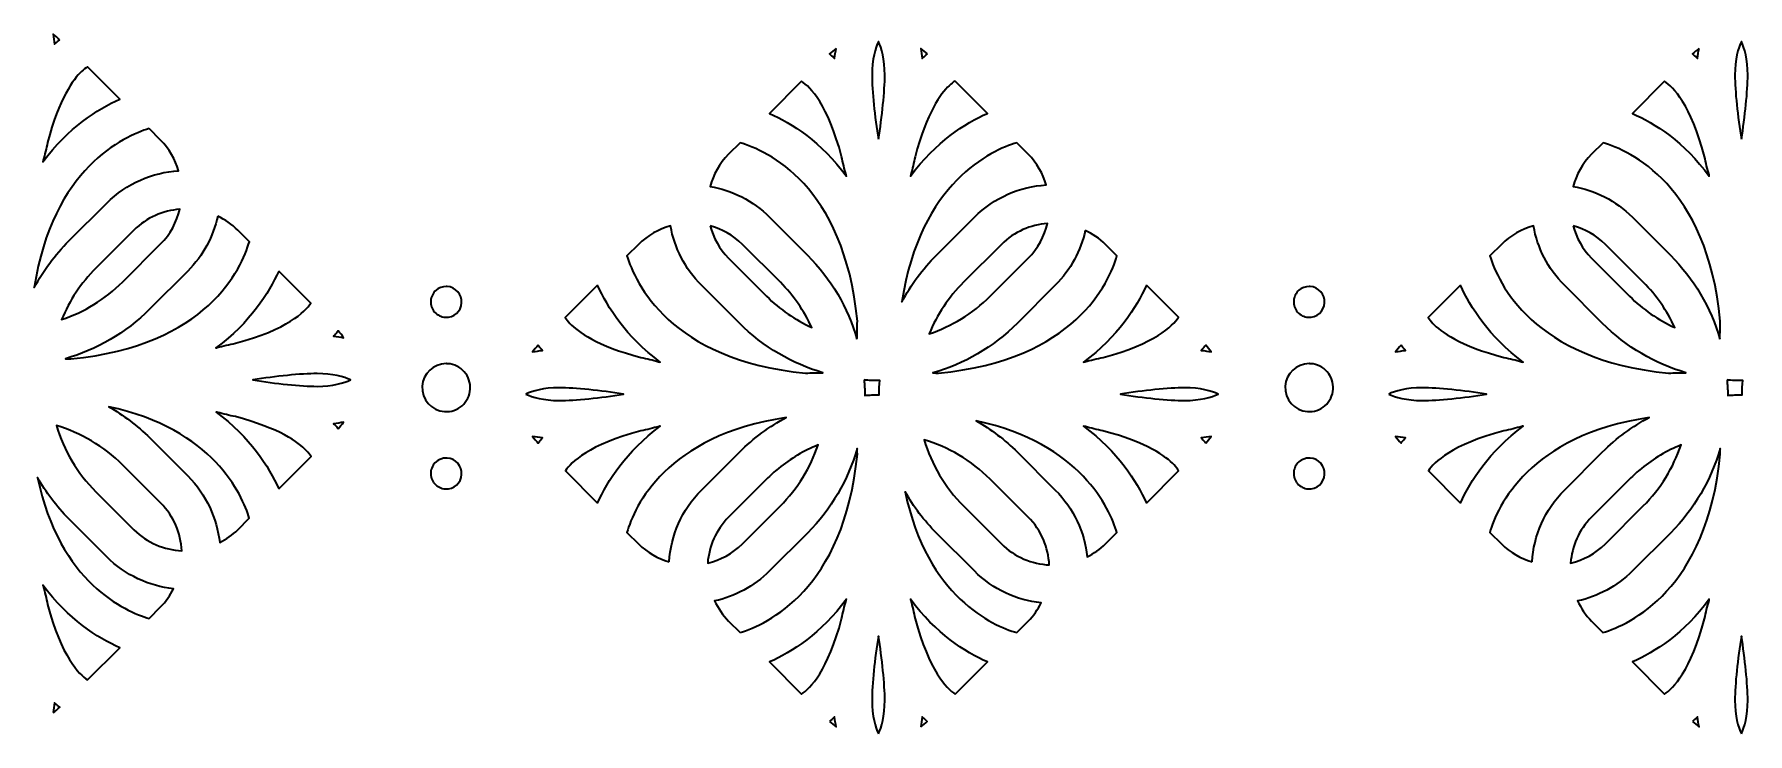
# Model space of a CAD drawing. Header units: millimetres. Extents: x 24 to 984, y -529 to -8.
# Drawn here: x 618.94 to 666.25, y -519.65 to -500.34 of the extents above; entities that cross this region are included whole.
import ezdxf

# ---------------------------------------------------------------- set-up
doc = ezdxf.new("R2010")
doc.units = ezdxf.units.MM
doc.header["$MEASUREMENT"] = 0
doc.layers.add('縫線連接點', color=7, linetype='Continuous', lineweight=0)

msp = doc.modelspace()

# ---------------------------------------------------------------- linework, layer by layer
at = {"layer": '縫線連接點', "color": 251, "lineweight": 35, "true_color": 0x606060}
for points, knots in [([(619.648, -500.488), (619.607, -500.521), (619.566, -500.552), (619.524, -500.592), (619.518, -500.598), (619.512, -500.605), (619.505, -500.611), (619.495, -500.516), (619.479, -500.424), (619.462, -500.335), (619.527, -500.381), (619.588, -500.434), (619.648, -500.488)], [0, 0, 0, 0, 1, 1, 1, 2, 2, 2, 3, 3, 3, 4, 4, 4, 4]), ([(641.081, -500.727), (641.063, -500.816), (641.048, -500.908), (641.038, -501.004), (641.031, -500.998), (641.025, -500.99), (641.019, -500.984), (640.977, -500.944), (640.936, -500.913), (640.895, -500.88), (640.955, -500.826), (641.016, -500.773), (641.081, -500.727)], [0, 0, 0, 0, 1, 1, 1, 2, 2, 2, 3, 3, 3, 4, 4, 4, 4]), ([(642.247, -503.236), (642.146, -502.616), (642.071, -501.902), (642.071, -501.46), (642.071, -501.033), (642.162, -500.711), (642.247, -500.538), (642.332, -500.711), (642.424, -501.033), (642.424, -501.46), (642.424, -501.902), (642.348, -502.616), (642.247, -503.236)], [0, 0, 0, 0, 1, 1, 1, 2, 2, 2, 3, 3, 3, 4, 4, 4, 4]), ([(643.599, -500.88), (643.558, -500.913), (643.517, -500.944), (643.475, -500.984), (643.469, -500.99), (643.463, -500.998), (643.457, -501.004), (643.446, -500.908), (643.431, -500.816), (643.414, -500.727), (643.479, -500.773), (643.539, -500.826), (643.599, -500.88)], [0, 0, 0, 0, 1, 1, 1, 2, 2, 2, 3, 3, 3, 4, 4, 4, 4]), ([(664.903, -500.727), (664.886, -500.816), (664.871, -500.908), (664.86, -501.004), (664.854, -500.998), (664.848, -500.99), (664.842, -500.984), (664.8, -500.944), (664.759, -500.913), (664.718, -500.88), (664.778, -500.826), (664.838, -500.773), (664.903, -500.727)], [0, 0, 0, 0, 1, 1, 1, 2, 2, 2, 3, 3, 3, 4, 4, 4, 4]), ([(666.07, -503.236), (665.968, -502.616), (665.893, -501.902), (665.893, -501.46), (665.893, -501.033), (665.985, -500.711), (666.07, -500.538), (666.155, -500.711), (666.246, -501.033), (666.246, -501.46), (666.246, -501.902), (666.171, -502.616), (666.07, -503.236)], [0, 0, 0, 0, 1, 1, 1, 2, 2, 2, 3, 3, 3, 4, 4, 4, 4]), ([(619.192, -503.812), (619.237, -503.656), (619.275, -503.493), (619.309, -503.326), (619.631, -502.106), (620.019, -501.58), (620.249, -501.363), (620.307, -501.308), (620.363, -501.268), (620.411, -501.236), (620.411, -501.236), (621.303, -502.128), (621.303, -502.128), (620.694, -502.401), (619.878, -502.915), (619.182, -503.859), (619.186, -503.843), (619.189, -503.827), (619.192, -503.812)], [0, 0, 0, 0, 1, 1, 1, 2, 2, 2, 3, 3, 3, 4, 4, 4, 5, 5, 5, 6, 6, 6, 6]), ([(640.126, -501.633), (640.369, -501.792), (640.851, -502.278), (641.233, -503.714), (641.268, -503.887), (641.308, -504.056), (641.354, -504.217), (641.357, -504.229), (641.36, -504.241), (641.362, -504.253), (640.667, -503.308), (639.85, -502.794), (639.24, -502.52), (639.24, -502.52), (640.126, -501.633), (640.126, -501.633)], [0, 0, 0, 0, 1, 1, 1, 2, 2, 2, 3, 3, 3, 4, 4, 4, 5, 5, 5, 5]), ([(643.144, -504.204), (643.188, -504.048), (643.227, -503.885), (643.26, -503.718), (643.582, -502.498), (643.97, -501.972), (644.201, -501.755), (644.259, -501.7), (644.314, -501.66), (644.362, -501.628), (644.362, -501.628), (645.255, -502.52), (645.255, -502.52), (644.645, -502.793), (643.829, -503.307), (643.134, -504.251), (643.137, -504.235), (643.14, -504.22), (643.144, -504.204)], [0, 0, 0, 0, 1, 1, 1, 2, 2, 2, 3, 3, 3, 4, 4, 4, 5, 5, 5, 6, 6, 6, 6]), ([(663.949, -501.633), (664.191, -501.792), (664.673, -502.278), (665.056, -503.714), (665.091, -503.887), (665.131, -504.056), (665.177, -504.217), (665.18, -504.229), (665.182, -504.241), (665.185, -504.253), (664.489, -503.308), (663.672, -502.794), (663.062, -502.52), (663.062, -502.52), (663.949, -501.633), (663.949, -501.633)], [0, 0, 0, 0, 1, 1, 1, 2, 2, 2, 3, 3, 3, 4, 4, 4, 5, 5, 5, 5]), ([(622.115, -502.94), (622.115, -502.94), (622.431, -503.256), (622.431, -503.256), (622.675, -503.5), (622.835, -503.794), (622.929, -504.104), (622.206, -504.15), (621.496, -504.446), (620.945, -504.997), (620.945, -504.997), (619.898, -506.044), (619.898, -506.044), (619.513, -506.429), (619.193, -506.864), (618.944, -507.333), (619.446, -504.028), (621.424, -503.148), (622.115, -502.94)], [0, 0, 0, 0, 1, 1, 1, 2, 2, 2, 3, 3, 3, 4, 4, 4, 5, 5, 5, 6, 6, 6, 6]), ([(641.656, -508.753), (641.405, -507.885), (640.942, -507.09), (640.288, -506.436), (640.288, -506.436), (639.242, -505.39), (639.242, -505.39), (638.778, -504.926), (638.203, -504.643), (637.602, -504.536), (637.693, -504.211), (637.857, -503.903), (638.112, -503.648), (638.112, -503.648), (638.429, -503.331), (638.429, -503.331), (639.161, -503.544), (641.309, -504.489), (641.666, -508.258), (641.662, -508.421), (641.658, -508.585), (641.656, -508.753)], [0, 0, 0, 0, 1, 1, 1, 2, 2, 2, 3, 3, 3, 4, 4, 4, 5, 5, 5, 6, 6, 6, 7, 7, 7, 7]), ([(646.067, -503.332), (646.067, -503.332), (646.383, -503.648), (646.383, -503.648), (646.627, -503.892), (646.786, -504.186), (646.88, -504.496), (646.157, -504.542), (645.447, -504.838), (644.896, -505.39), (644.896, -505.39), (643.85, -506.436), (643.85, -506.436), (643.464, -506.821), (643.144, -507.256), (642.895, -507.725), (643.398, -504.42), (645.375, -503.54), (646.067, -503.332)], [0, 0, 0, 0, 1, 1, 1, 2, 2, 2, 3, 3, 3, 4, 4, 4, 5, 5, 5, 6, 6, 6, 6]), ([(665.478, -508.753), (665.228, -507.885), (664.764, -507.09), (664.111, -506.436), (664.111, -506.436), (663.064, -505.39), (663.064, -505.39), (662.601, -504.926), (662.026, -504.643), (661.425, -504.536), (661.516, -504.211), (661.679, -503.903), (661.934, -503.648), (661.934, -503.648), (662.251, -503.331), (662.251, -503.331), (662.984, -503.544), (665.131, -504.489), (665.488, -508.258), (665.484, -508.421), (665.48, -508.585), (665.478, -508.753)], [0, 0, 0, 0, 1, 1, 1, 2, 2, 2, 3, 3, 3, 4, 4, 4, 5, 5, 5, 6, 6, 6, 7, 7, 7, 7]), ([(622.431, -506.127), (622.431, -506.127), (621.385, -507.174), (621.385, -507.174), (620.894, -507.664), (620.314, -508.008), (619.698, -508.216), (619.914, -507.689), (620.233, -507.205), (620.647, -506.792), (620.647, -506.792), (621.693, -505.746), (621.693, -505.746), (622.046, -505.393), (622.499, -505.206), (622.961, -505.168), (622.877, -505.519), (622.705, -505.854), (622.431, -506.127)], [0, 0, 0, 0, 1, 1, 1, 2, 2, 2, 3, 3, 3, 4, 4, 4, 5, 5, 5, 6, 6, 6, 6]), ([(624.007, -505.36), (624.208, -505.457), (624.398, -505.58), (624.564, -505.746), (624.564, -505.746), (624.882, -506.063), (624.882, -506.063), (624.669, -506.795), (623.724, -508.943), (619.954, -509.3), (619.903, -509.298), (619.854, -509.297), (619.802, -509.295), (620.656, -509.05), (621.461, -508.593), (622.133, -507.922), (622.133, -507.922), (623.18, -506.876), (623.18, -506.876), (623.611, -506.444), (623.885, -505.916), (624.007, -505.36)], [0, 0, 0, 0, 1, 1, 1, 2, 2, 2, 3, 3, 3, 4, 4, 4, 5, 5, 5, 6, 6, 6, 7, 7, 7, 7]), ([(635.622, -506.138), (635.877, -505.883), (636.186, -505.719), (636.51, -505.629), (636.617, -506.229), (636.9, -506.805), (637.363, -507.268), (637.363, -507.268), (638.41, -508.314), (638.41, -508.314), (639.075, -508.979), (639.872, -509.435), (640.717, -509.682), (640.554, -509.684), (640.395, -509.688), (640.237, -509.692), (636.487, -509.333), (635.525, -507.181), (635.306, -506.454), (635.306, -506.454), (635.622, -506.138), (635.622, -506.138)], [0, 0, 0, 0, 1, 1, 1, 2, 2, 2, 3, 3, 3, 4, 4, 4, 5, 5, 5, 6, 6, 6, 7, 7, 7, 7]), ([(637.601, -505.627), (637.927, -505.718), (638.238, -505.882), (638.493, -506.138), (638.493, -506.138), (639.54, -507.184), (639.54, -507.184), (639.906, -507.551), (640.195, -507.975), (640.407, -508.434), (639.955, -508.224), (639.53, -507.938), (639.158, -507.566), (639.158, -507.566), (638.112, -506.519), (638.112, -506.519), (637.856, -506.264), (637.692, -505.953), (637.601, -505.627)], [0, 0, 0, 0, 1, 1, 1, 2, 2, 2, 3, 3, 3, 4, 4, 4, 5, 5, 5, 6, 6, 6, 6]), ([(646.383, -506.519), (646.383, -506.519), (645.336, -507.566), (645.336, -507.566), (644.846, -508.056), (644.266, -508.4), (643.649, -508.608), (643.865, -508.081), (644.185, -507.597), (644.598, -507.184), (644.598, -507.184), (645.644, -506.138), (645.644, -506.138), (645.997, -505.785), (646.45, -505.598), (646.913, -505.56), (646.828, -505.911), (646.656, -506.246), (646.383, -506.519)], [0, 0, 0, 0, 1, 1, 1, 2, 2, 2, 3, 3, 3, 4, 4, 4, 5, 5, 5, 6, 6, 6, 6]), ([(659.445, -506.138), (659.7, -505.883), (660.008, -505.719), (660.333, -505.629), (660.44, -506.229), (660.723, -506.805), (661.186, -507.268), (661.186, -507.268), (662.232, -508.314), (662.232, -508.314), (662.898, -508.979), (663.694, -509.435), (664.539, -509.682), (664.377, -509.684), (664.218, -509.688), (664.06, -509.692), (660.31, -509.333), (659.347, -507.181), (659.129, -506.454), (659.129, -506.454), (659.445, -506.138), (659.445, -506.138)], [0, 0, 0, 0, 1, 1, 1, 2, 2, 2, 3, 3, 3, 4, 4, 4, 5, 5, 5, 6, 6, 6, 7, 7, 7, 7]), ([(661.424, -505.627), (661.75, -505.718), (662.06, -505.882), (662.316, -506.138), (662.316, -506.138), (663.362, -507.184), (663.362, -507.184), (663.729, -507.551), (664.018, -507.975), (664.23, -508.434), (663.778, -508.224), (663.353, -507.938), (662.981, -507.566), (662.981, -507.566), (661.934, -506.519), (661.934, -506.519), (661.678, -506.264), (661.514, -505.953), (661.424, -505.627)], [0, 0, 0, 0, 1, 1, 1, 2, 2, 2, 3, 3, 3, 4, 4, 4, 5, 5, 5, 6, 6, 6, 6]), ([(647.958, -505.752), (648.159, -505.849), (648.35, -505.972), (648.516, -506.138), (648.516, -506.138), (648.833, -506.455), (648.833, -506.455), (648.62, -507.187), (647.675, -509.335), (643.906, -509.692), (643.855, -509.691), (643.805, -509.689), (643.754, -509.687), (644.607, -509.442), (645.413, -508.985), (646.084, -508.314), (646.084, -508.314), (647.131, -507.268), (647.131, -507.268), (647.562, -506.836), (647.836, -506.308), (647.958, -505.752)], [0, 0, 0, 0, 1, 1, 1, 2, 2, 2, 3, 3, 3, 4, 4, 4, 5, 5, 5, 6, 6, 6, 7, 7, 7, 7]), ([(625.692, -506.873), (625.692, -506.873), (626.579, -507.76), (626.579, -507.76), (626.421, -508.002), (625.935, -508.485), (624.498, -508.868), (624.325, -508.902), (624.156, -508.942), (623.995, -508.988), (623.983, -508.991), (623.972, -508.994), (623.959, -508.996), (624.905, -508.301), (625.419, -507.484), (625.692, -506.873)], [0, 0, 0, 0, 1, 1, 1, 2, 2, 2, 3, 3, 3, 4, 4, 4, 5, 5, 5, 5]), ([(630.035, -507.405), (630.113, -507.336), (630.212, -507.299), (630.315, -507.299), (630.325, -507.299), (630.334, -507.299), (630.344, -507.3), (630.578, -507.316), (630.756, -507.519), (630.741, -507.753), (630.726, -507.987), (630.529, -508.165), (630.288, -508.151), (630.174, -508.143), (630.071, -508.092), (629.996, -508.006), (629.921, -507.921), (629.883, -507.811), (629.891, -507.698), (629.898, -507.584), (629.949, -507.48), (630.035, -507.405)], [0, 0, 0, 0, 1, 1, 1, 2, 2, 2, 3, 3, 3, 4, 4, 4, 5, 5, 5, 6, 6, 6, 7, 7, 7, 7]), ([(634.494, -507.266), (634.767, -507.875), (635.281, -508.691), (636.225, -509.387), (636.209, -509.383), (636.193, -509.38), (636.178, -509.377), (636.022, -509.332), (635.859, -509.294), (635.692, -509.26), (634.472, -508.938), (633.946, -508.55), (633.729, -508.32), (633.674, -508.262), (633.633, -508.206), (633.602, -508.158), (633.602, -508.158), (634.494, -507.266), (634.494, -507.266)], [0, 0, 0, 0, 1, 1, 1, 2, 2, 2, 3, 3, 3, 4, 4, 4, 5, 5, 5, 6, 6, 6, 6]), ([(649.644, -507.266), (649.644, -507.266), (650.531, -508.152), (650.531, -508.152), (650.372, -508.394), (649.887, -508.877), (648.45, -509.26), (648.277, -509.294), (648.107, -509.334), (647.947, -509.38), (647.934, -509.383), (647.923, -509.386), (647.911, -509.388), (648.856, -508.693), (649.37, -507.876), (649.644, -507.266)], [0, 0, 0, 0, 1, 1, 1, 2, 2, 2, 3, 3, 3, 4, 4, 4, 5, 5, 5, 5]), ([(653.858, -507.405), (653.936, -507.336), (654.034, -507.299), (654.138, -507.299), (654.147, -507.299), (654.157, -507.299), (654.166, -507.3), (654.401, -507.316), (654.579, -507.519), (654.564, -507.753), (654.548, -507.987), (654.351, -508.165), (654.111, -508.151), (653.997, -508.143), (653.893, -508.092), (653.818, -508.006), (653.743, -507.921), (653.706, -507.811), (653.713, -507.698), (653.721, -507.584), (653.772, -507.48), (653.858, -507.405)], [0, 0, 0, 0, 1, 1, 1, 2, 2, 2, 3, 3, 3, 4, 4, 4, 5, 5, 5, 6, 6, 6, 7, 7, 7, 7]), ([(658.316, -507.266), (658.59, -507.875), (659.104, -508.691), (660.047, -509.387), (660.032, -509.383), (660.016, -509.38), (660.001, -509.377), (659.845, -509.332), (659.681, -509.294), (659.514, -509.26), (658.295, -508.938), (657.768, -508.55), (657.551, -508.32), (657.496, -508.262), (657.456, -508.206), (657.424, -508.158), (657.424, -508.158), (658.316, -507.266), (658.316, -507.266)], [0, 0, 0, 0, 1, 1, 1, 2, 2, 2, 3, 3, 3, 4, 4, 4, 5, 5, 5, 6, 6, 6, 6]), ([(627.229, -508.653), (627.268, -508.611), (627.299, -508.57), (627.333, -508.529), (627.387, -508.589), (627.439, -508.65), (627.484, -508.715), (627.395, -508.697), (627.304, -508.682), (627.209, -508.672), (627.215, -508.665), (627.222, -508.659), (627.229, -508.653)], [0, 0, 0, 0, 1, 1, 1, 2, 2, 2, 3, 3, 3, 4, 4, 4, 4]), ([(632.854, -508.921), (632.887, -508.962), (632.918, -509.003), (632.958, -509.045), (632.964, -509.051), (632.971, -509.057), (632.978, -509.064), (632.882, -509.074), (632.791, -509.089), (632.702, -509.107), (632.748, -509.042), (632.8, -508.981), (632.854, -508.921)], [0, 0, 0, 0, 1, 1, 1, 2, 2, 2, 3, 3, 3, 4, 4, 4, 4]), ([(651.18, -509.045), (651.219, -509.003), (651.251, -508.962), (651.284, -508.921), (651.338, -508.981), (651.39, -509.042), (651.436, -509.107), (651.347, -509.089), (651.256, -509.074), (651.16, -509.064), (651.166, -509.057), (651.174, -509.051), (651.18, -509.045)], [0, 0, 0, 0, 1, 1, 1, 2, 2, 2, 3, 3, 3, 4, 4, 4, 4]), ([(656.676, -508.921), (656.709, -508.962), (656.741, -509.003), (656.78, -509.045), (656.786, -509.051), (656.794, -509.057), (656.8, -509.064), (656.705, -509.074), (656.614, -509.089), (656.525, -509.107), (656.57, -509.042), (656.622, -508.981), (656.676, -508.921)], [0, 0, 0, 0, 1, 1, 1, 2, 2, 2, 3, 3, 3, 4, 4, 4, 4]), ([(630.753, -510.593), (630.62, -510.71), (630.448, -510.769), (630.273, -510.756), (629.908, -510.733), (629.631, -510.416), (629.654, -510.051), (629.677, -509.701), (629.969, -509.432), (630.316, -509.432), (630.33, -509.432), (630.345, -509.432), (630.359, -509.433), (630.536, -509.444), (630.697, -509.524), (630.814, -509.657), (630.931, -509.79), (630.989, -509.961), (630.978, -510.138), (630.966, -510.315), (630.887, -510.476), (630.753, -510.593)], [0, 0, 0, 0, 1, 1, 1, 2, 2, 2, 3, 3, 3, 4, 4, 4, 5, 5, 5, 6, 6, 6, 7, 7, 7, 7]), ([(654.576, -510.593), (654.443, -510.71), (654.271, -510.769), (654.096, -510.756), (653.731, -510.733), (653.453, -510.416), (653.477, -510.051), (653.5, -509.701), (653.792, -509.432), (654.138, -509.432), (654.153, -509.432), (654.167, -509.432), (654.182, -509.433), (654.359, -509.444), (654.52, -509.524), (654.637, -509.657), (654.754, -509.79), (654.812, -509.961), (654.8, -510.138), (654.789, -510.315), (654.709, -510.476), (654.576, -510.593)], [0, 0, 0, 0, 1, 1, 1, 2, 2, 2, 3, 3, 3, 4, 4, 4, 5, 5, 5, 6, 6, 6, 7, 7, 7, 7]), ([(626.752, -510.058), (626.31, -510.058), (625.597, -509.983), (624.976, -509.881), (625.597, -509.78), (626.31, -509.705), (626.752, -509.705), (627.179, -509.705), (627.501, -509.796), (627.674, -509.881), (627.501, -509.966), (627.179, -510.058), (626.752, -510.058)], [0, 0, 0, 0, 1, 1, 1, 2, 2, 2, 3, 3, 3, 4, 4, 4, 4]), ([(641.853, -509.882), (641.984, -509.892), (642.115, -509.901), (642.247, -509.901), (642.259, -509.901), (642.272, -509.899), (642.284, -509.899), (642.276, -510.023), (642.266, -510.148), (642.266, -510.273), (642.266, -510.279), (642.267, -510.284), (642.267, -510.29), (642.134, -510.289), (642.002, -510.298), (641.87, -510.307), (641.87, -510.295), (641.872, -510.284), (641.872, -510.273), (641.872, -510.142), (641.862, -510.012), (641.853, -509.882)], [0, 0, 0, 0, 1, 1, 1, 2, 2, 2, 3, 3, 3, 4, 4, 4, 5, 5, 5, 6, 6, 6, 7, 7, 7, 7]), ([(665.675, -509.882), (665.807, -509.892), (665.938, -509.901), (666.069, -509.901), (666.082, -509.901), (666.094, -509.899), (666.107, -509.899), (666.098, -510.023), (666.089, -510.148), (666.089, -510.273), (666.089, -510.279), (666.089, -510.284), (666.089, -510.29), (665.957, -510.289), (665.825, -510.298), (665.693, -510.307), (665.693, -510.295), (665.694, -510.284), (665.694, -510.273), (665.694, -510.142), (665.684, -510.012), (665.675, -509.882)], [0, 0, 0, 0, 1, 1, 1, 2, 2, 2, 3, 3, 3, 4, 4, 4, 5, 5, 5, 6, 6, 6, 7, 7, 7, 7]), ([(632.512, -510.273), (632.685, -510.189), (633.007, -510.097), (633.434, -510.097), (633.876, -510.097), (634.589, -510.172), (635.21, -510.273), (634.589, -510.375), (633.876, -510.45), (633.434, -510.45), (633.007, -510.45), (632.685, -510.358), (632.512, -510.273)], [0, 0, 0, 0, 1, 1, 1, 2, 2, 2, 3, 3, 3, 4, 4, 4, 4]), ([(650.703, -510.45), (650.262, -510.45), (649.548, -510.375), (648.928, -510.273), (649.548, -510.172), (650.262, -510.097), (650.703, -510.097), (651.131, -510.097), (651.453, -510.189), (651.626, -510.273), (651.453, -510.358), (651.131, -510.45), (650.703, -510.45)], [0, 0, 0, 0, 1, 1, 1, 2, 2, 2, 3, 3, 3, 4, 4, 4, 4]), ([(656.335, -510.273), (656.508, -510.189), (656.83, -510.097), (657.257, -510.097), (657.699, -510.097), (658.412, -510.172), (659.032, -510.273), (658.412, -510.375), (657.699, -510.45), (657.257, -510.45), (656.83, -510.45), (656.508, -510.358), (656.335, -510.273)], [0, 0, 0, 0, 1, 1, 1, 2, 2, 2, 3, 3, 3, 4, 4, 4, 4]), ([(624.564, -514.017), (624.414, -514.167), (624.242, -514.28), (624.062, -514.373), (623.988, -513.699), (623.695, -513.046), (623.18, -512.53), (623.18, -512.53), (622.133, -511.484), (622.133, -511.484), (621.787, -511.138), (621.403, -510.854), (620.998, -510.621), (623.885, -511.239), (624.684, -513.047), (624.88, -513.701), (624.88, -513.701), (624.564, -514.017), (624.564, -514.017)], [0, 0, 0, 0, 1, 1, 1, 2, 2, 2, 3, 3, 3, 4, 4, 4, 5, 5, 5, 6, 6, 6, 6]), ([(625.692, -512.889), (625.419, -512.279), (624.905, -511.463), (623.962, -510.768), (623.977, -510.771), (623.993, -510.774), (624.008, -510.778), (624.164, -510.822), (624.327, -510.861), (624.495, -510.894), (625.714, -511.217), (626.241, -511.604), (626.458, -511.835), (626.512, -511.893), (626.553, -511.948), (626.585, -511.997), (626.585, -511.997), (625.692, -512.889), (625.692, -512.889)], [0, 0, 0, 0, 1, 1, 1, 2, 2, 2, 3, 3, 3, 4, 4, 4, 5, 5, 5, 6, 6, 6, 6]), ([(621.693, -514.017), (621.693, -514.017), (620.647, -512.97), (620.647, -512.97), (620.129, -512.453), (619.759, -511.825), (619.555, -511.14), (620.225, -511.34), (620.856, -511.704), (621.385, -512.232), (621.385, -512.232), (622.431, -513.278), (622.431, -513.278), (622.798, -513.645), (622.987, -514.118), (623.014, -514.599), (622.533, -514.572), (622.059, -514.383), (621.693, -514.017)], [0, 0, 0, 0, 1, 1, 1, 2, 2, 2, 3, 3, 3, 4, 4, 4, 5, 5, 5, 6, 6, 6, 6]), ([(627.333, -511.233), (627.299, -511.192), (627.268, -511.151), (627.229, -511.109), (627.222, -511.103), (627.215, -511.097), (627.209, -511.091), (627.304, -511.08), (627.395, -511.065), (627.484, -511.048), (627.438, -511.112), (627.386, -511.173), (627.333, -511.233)], [0, 0, 0, 0, 1, 1, 1, 2, 2, 2, 3, 3, 3, 4, 4, 4, 4]), ([(634.494, -513.281), (634.494, -513.281), (633.607, -512.394), (633.607, -512.394), (633.766, -512.152), (634.251, -511.67), (635.688, -511.287), (635.861, -511.252), (636.03, -511.212), (636.191, -511.166), (636.203, -511.163), (636.215, -511.161), (636.227, -511.158), (635.282, -511.854), (634.768, -512.671), (634.494, -513.281)], [0, 0, 0, 0, 1, 1, 1, 2, 2, 2, 3, 3, 3, 4, 4, 4, 5, 5, 5, 5]), ([(636.47, -514.906), (636.16, -514.813), (635.866, -514.653), (635.622, -514.409), (635.622, -514.409), (635.305, -514.091), (635.305, -514.091), (635.507, -513.395), (636.373, -511.417), (639.705, -510.919), (639.239, -511.166), (638.801, -511.484), (638.41, -511.876), (638.41, -511.876), (637.363, -512.922), (637.363, -512.922), (636.812, -513.474), (636.516, -514.183), (636.47, -514.906)], [0, 0, 0, 0, 1, 1, 1, 2, 2, 2, 3, 3, 3, 4, 4, 4, 5, 5, 5, 6, 6, 6, 6]), ([(648.516, -514.409), (648.365, -514.559), (648.193, -514.672), (648.013, -514.765), (647.939, -514.091), (647.646, -513.438), (647.131, -512.922), (647.131, -512.922), (646.084, -511.876), (646.084, -511.876), (645.738, -511.53), (645.354, -511.246), (644.949, -511.013), (647.836, -511.631), (648.635, -513.439), (648.832, -514.093), (648.832, -514.093), (648.516, -514.409), (648.516, -514.409)], [0, 0, 0, 0, 1, 1, 1, 2, 2, 2, 3, 3, 3, 4, 4, 4, 5, 5, 5, 6, 6, 6, 6]), ([(649.644, -513.281), (649.37, -512.671), (648.857, -511.855), (647.913, -511.16), (647.929, -511.163), (647.944, -511.166), (647.96, -511.17), (648.115, -511.214), (648.279, -511.253), (648.446, -511.286), (649.666, -511.609), (650.192, -511.996), (650.409, -512.227), (650.464, -512.285), (650.504, -512.341), (650.536, -512.389), (650.536, -512.389), (649.644, -513.281), (649.644, -513.281)], [0, 0, 0, 0, 1, 1, 1, 2, 2, 2, 3, 3, 3, 4, 4, 4, 5, 5, 5, 6, 6, 6, 6]), ([(658.317, -513.281), (658.317, -513.281), (657.43, -512.394), (657.43, -512.394), (657.588, -512.152), (658.074, -511.67), (659.511, -511.287), (659.684, -511.252), (659.853, -511.212), (660.014, -511.166), (660.026, -511.163), (660.037, -511.161), (660.05, -511.158), (659.104, -511.854), (658.59, -512.671), (658.317, -513.281)], [0, 0, 0, 0, 1, 1, 1, 2, 2, 2, 3, 3, 3, 4, 4, 4, 5, 5, 5, 5]), ([(660.292, -514.906), (659.983, -514.813), (659.689, -514.653), (659.445, -514.409), (659.445, -514.409), (659.127, -514.091), (659.127, -514.091), (659.33, -513.395), (660.196, -511.417), (663.528, -510.919), (663.062, -511.166), (662.624, -511.484), (662.232, -511.876), (662.232, -511.876), (661.186, -512.922), (661.186, -512.922), (660.635, -513.474), (660.339, -514.183), (660.292, -514.906)], [0, 0, 0, 0, 1, 1, 1, 2, 2, 2, 3, 3, 3, 4, 4, 4, 5, 5, 5, 6, 6, 6, 6]), ([(632.958, -511.501), (632.918, -511.543), (632.887, -511.584), (632.854, -511.625), (632.8, -511.565), (632.748, -511.504), (632.702, -511.44), (632.791, -511.457), (632.882, -511.472), (632.978, -511.483), (632.971, -511.489), (632.964, -511.495), (632.958, -511.501)], [0, 0, 0, 0, 1, 1, 1, 2, 2, 2, 3, 3, 3, 4, 4, 4, 4]), ([(638.112, -513.67), (638.112, -513.67), (639.158, -512.624), (639.158, -512.624), (639.264, -512.518), (639.375, -512.418), (639.489, -512.325), (639.826, -512.05), (640.195, -511.835), (640.582, -511.676), (640.37, -512.305), (640.02, -512.881), (639.54, -513.362), (639.54, -513.362), (638.493, -514.409), (638.493, -514.409), (638.22, -514.682), (637.885, -514.855), (637.534, -514.939), (637.572, -514.476), (637.759, -514.024), (638.112, -513.67)], [0, 0, 0, 0, 1, 1, 1, 2, 2, 2, 3, 3, 3, 4, 4, 4, 5, 5, 5, 6, 6, 6, 7, 7, 7, 7]), ([(638.427, -516.858), (638.427, -516.858), (638.112, -516.542), (638.112, -516.542), (637.946, -516.376), (637.823, -516.185), (637.726, -515.984), (638.282, -515.862), (638.81, -515.588), (639.242, -515.157), (639.242, -515.157), (640.288, -514.11), (640.288, -514.11), (640.947, -513.451), (641.412, -512.648), (641.661, -511.771), (641.662, -511.824), (641.664, -511.875), (641.666, -511.927), (641.307, -515.677), (639.155, -516.639), (638.427, -516.858)], [0, 0, 0, 0, 1, 1, 1, 2, 2, 2, 3, 3, 3, 4, 4, 4, 5, 5, 5, 6, 6, 6, 7, 7, 7, 7]), ([(645.644, -514.409), (645.644, -514.409), (644.598, -513.362), (644.598, -513.362), (644.081, -512.845), (643.71, -512.218), (643.507, -511.532), (644.177, -511.732), (644.808, -512.096), (645.336, -512.624), (645.336, -512.624), (646.383, -513.67), (646.383, -513.67), (646.749, -514.037), (646.938, -514.51), (646.965, -514.991), (646.484, -514.964), (646.011, -514.775), (645.644, -514.409)], [0, 0, 0, 0, 1, 1, 1, 2, 2, 2, 3, 3, 3, 4, 4, 4, 5, 5, 5, 6, 6, 6, 6]), ([(651.284, -511.625), (651.251, -511.584), (651.219, -511.543), (651.18, -511.501), (651.174, -511.495), (651.166, -511.489), (651.16, -511.483), (651.255, -511.472), (651.346, -511.457), (651.435, -511.44), (651.39, -511.504), (651.338, -511.565), (651.284, -511.625)], [0, 0, 0, 0, 1, 1, 1, 2, 2, 2, 3, 3, 3, 4, 4, 4, 4]), ([(656.78, -511.501), (656.741, -511.543), (656.71, -511.584), (656.676, -511.625), (656.622, -511.565), (656.57, -511.504), (656.525, -511.44), (656.614, -511.457), (656.705, -511.472), (656.8, -511.483), (656.794, -511.489), (656.786, -511.495), (656.78, -511.501)], [0, 0, 0, 0, 1, 1, 1, 2, 2, 2, 3, 3, 3, 4, 4, 4, 4]), ([(661.934, -513.67), (661.934, -513.67), (662.981, -512.624), (662.981, -512.624), (663.087, -512.518), (663.198, -512.418), (663.312, -512.325), (663.649, -512.05), (664.017, -511.835), (664.404, -511.676), (664.193, -512.305), (663.843, -512.881), (663.362, -513.362), (663.362, -513.362), (662.316, -514.409), (662.316, -514.409), (662.042, -514.682), (661.708, -514.855), (661.357, -514.939), (661.395, -514.476), (661.581, -514.024), (661.934, -513.67)], [0, 0, 0, 0, 1, 1, 1, 2, 2, 2, 3, 3, 3, 4, 4, 4, 5, 5, 5, 6, 6, 6, 7, 7, 7, 7]), ([(662.25, -516.858), (662.25, -516.858), (661.934, -516.542), (661.934, -516.542), (661.768, -516.376), (661.645, -516.185), (661.549, -515.984), (662.104, -515.862), (662.633, -515.588), (663.064, -515.157), (663.064, -515.157), (664.111, -514.11), (664.111, -514.11), (664.77, -513.451), (665.235, -512.648), (665.484, -511.771), (665.485, -511.824), (665.487, -511.875), (665.488, -511.927), (665.13, -515.677), (662.977, -516.639), (662.25, -516.858)], [0, 0, 0, 0, 1, 1, 1, 2, 2, 2, 3, 3, 3, 4, 4, 4, 5, 5, 5, 6, 6, 6, 7, 7, 7, 7]), ([(630.288, -512.889), (630.174, -512.882), (630.071, -512.831), (629.996, -512.745), (629.921, -512.659), (629.883, -512.55), (629.891, -512.436), (629.898, -512.322), (629.949, -512.219), (630.035, -512.144), (630.113, -512.075), (630.212, -512.038), (630.315, -512.038), (630.325, -512.038), (630.334, -512.038), (630.344, -512.039), (630.578, -512.054), (630.756, -512.257), (630.741, -512.492), (630.726, -512.726), (630.529, -512.906), (630.288, -512.889)], [0, 0, 0, 0, 1, 1, 1, 2, 2, 2, 3, 3, 3, 4, 4, 4, 5, 5, 5, 6, 6, 6, 7, 7, 7, 7]), ([(654.111, -512.889), (653.997, -512.882), (653.893, -512.831), (653.818, -512.745), (653.743, -512.659), (653.706, -512.55), (653.713, -512.436), (653.721, -512.322), (653.772, -512.219), (653.858, -512.144), (653.936, -512.075), (654.034, -512.038), (654.138, -512.038), (654.147, -512.038), (654.157, -512.038), (654.166, -512.039), (654.401, -512.054), (654.579, -512.257), (654.564, -512.492), (654.548, -512.726), (654.351, -512.906), (654.111, -512.889)], [0, 0, 0, 0, 1, 1, 1, 2, 2, 2, 3, 3, 3, 4, 4, 4, 5, 5, 5, 6, 6, 6, 7, 7, 7, 7]), ([(622.431, -516.15), (622.431, -516.15), (622.114, -516.467), (622.114, -516.467), (621.454, -516.275), (619.645, -515.49), (619.032, -512.578), (619.268, -512.99), (619.555, -513.375), (619.898, -513.718), (619.898, -513.718), (620.945, -514.765), (620.945, -514.765), (621.46, -515.28), (622.114, -515.573), (622.788, -515.647), (622.694, -515.827), (622.582, -515.999), (622.431, -516.15)], [0, 0, 0, 0, 1, 1, 1, 2, 2, 2, 3, 3, 3, 4, 4, 4, 5, 5, 5, 6, 6, 6, 6]), ([(646.383, -516.542), (646.383, -516.542), (646.065, -516.859), (646.065, -516.859), (645.406, -516.667), (643.597, -515.882), (642.983, -512.97), (643.219, -513.382), (643.506, -513.767), (643.85, -514.11), (643.85, -514.11), (644.896, -515.157), (644.896, -515.157), (645.411, -515.672), (646.065, -515.965), (646.739, -516.039), (646.646, -516.219), (646.533, -516.391), (646.383, -516.542)], [0, 0, 0, 0, 1, 1, 1, 2, 2, 2, 3, 3, 3, 4, 4, 4, 5, 5, 5, 6, 6, 6, 6]), ([(620.417, -518.165), (620.174, -518.006), (619.692, -517.52), (619.309, -516.084), (619.275, -515.911), (619.235, -515.741), (619.189, -515.581), (619.186, -515.569), (619.183, -515.557), (619.181, -515.545), (619.876, -516.49), (620.693, -517.004), (621.303, -517.278), (621.303, -517.278), (620.417, -518.165), (620.417, -518.165)], [0, 0, 0, 0, 1, 1, 1, 2, 2, 2, 3, 3, 3, 4, 4, 4, 5, 5, 5, 5]), ([(641.354, -515.973), (641.308, -516.133), (641.268, -516.303), (641.233, -516.476), (640.85, -517.913), (640.368, -518.398), (640.126, -518.557), (640.126, -518.557), (639.24, -517.67), (639.24, -517.67), (639.85, -517.396), (640.667, -516.882), (641.362, -515.937), (641.36, -515.949), (641.357, -515.961), (641.354, -515.973)], [0, 0, 0, 0, 1, 1, 1, 2, 2, 2, 3, 3, 3, 4, 4, 4, 5, 5, 5, 5]), ([(644.368, -518.557), (644.126, -518.398), (643.644, -517.912), (643.261, -516.476), (643.226, -516.303), (643.186, -516.133), (643.14, -515.973), (643.137, -515.961), (643.135, -515.949), (643.132, -515.937), (643.828, -516.882), (644.645, -517.396), (645.255, -517.67), (645.255, -517.67), (644.368, -518.557), (644.368, -518.557)], [0, 0, 0, 0, 1, 1, 1, 2, 2, 2, 3, 3, 3, 4, 4, 4, 5, 5, 5, 5]), ([(665.177, -515.973), (665.131, -516.133), (665.091, -516.303), (665.056, -516.476), (664.673, -517.913), (664.191, -518.398), (663.949, -518.557), (663.949, -518.557), (663.062, -517.67), (663.062, -517.67), (663.672, -517.396), (664.489, -516.882), (665.185, -515.937), (665.182, -515.949), (665.18, -515.961), (665.177, -515.973)], [0, 0, 0, 0, 1, 1, 1, 2, 2, 2, 3, 3, 3, 4, 4, 4, 5, 5, 5, 5]), ([(642.247, -519.652), (642.162, -519.479), (642.071, -519.157), (642.071, -518.73), (642.071, -518.288), (642.146, -517.574), (642.247, -516.954), (642.348, -517.574), (642.424, -518.288), (642.424, -518.73), (642.424, -519.157), (642.332, -519.479), (642.247, -519.652)], [0, 0, 0, 0, 1, 1, 1, 2, 2, 2, 3, 3, 3, 4, 4, 4, 4]), ([(666.07, -519.652), (665.985, -519.479), (665.893, -519.157), (665.893, -518.73), (665.893, -518.288), (665.968, -517.574), (666.07, -516.954), (666.171, -517.574), (666.246, -518.288), (666.246, -518.73), (666.246, -519.157), (666.155, -519.479), (666.07, -519.652)], [0, 0, 0, 0, 1, 1, 1, 2, 2, 2, 3, 3, 3, 4, 4, 4, 4]), ([(619.462, -519.069), (619.48, -518.98), (619.495, -518.889), (619.505, -518.794), (619.512, -518.8), (619.518, -518.808), (619.524, -518.814), (619.566, -518.853), (619.606, -518.885), (619.647, -518.919), (619.587, -518.972), (619.527, -519.024), (619.462, -519.069)], [0, 0, 0, 0, 1, 1, 1, 2, 2, 2, 3, 3, 3, 4, 4, 4, 4]), ([(640.896, -519.311), (640.937, -519.278), (640.977, -519.245), (641.019, -519.206), (641.025, -519.2), (641.031, -519.192), (641.038, -519.186), (641.048, -519.282), (641.063, -519.373), (641.081, -519.462), (641.016, -519.416), (640.956, -519.364), (640.896, -519.311)], [0, 0, 0, 0, 1, 1, 1, 2, 2, 2, 3, 3, 3, 4, 4, 4, 4]), ([(643.414, -519.461), (643.431, -519.372), (643.446, -519.282), (643.457, -519.186), (643.463, -519.192), (643.469, -519.2), (643.475, -519.206), (643.517, -519.245), (643.558, -519.278), (643.598, -519.311), (643.539, -519.364), (643.478, -519.416), (643.414, -519.461)], [0, 0, 0, 0, 1, 1, 1, 2, 2, 2, 3, 3, 3, 4, 4, 4, 4]), ([(664.718, -519.311), (664.759, -519.278), (664.8, -519.245), (664.842, -519.206), (664.848, -519.2), (664.854, -519.192), (664.86, -519.186), (664.871, -519.282), (664.886, -519.373), (664.903, -519.462), (664.839, -519.416), (664.778, -519.364), (664.718, -519.311)], [0, 0, 0, 0, 1, 1, 1, 2, 2, 2, 3, 3, 3, 4, 4, 4, 4])]:
    msp.add_open_spline(points, degree=3, knots=knots, dxfattribs=at)

doc.saveas('drawing.dxf')
